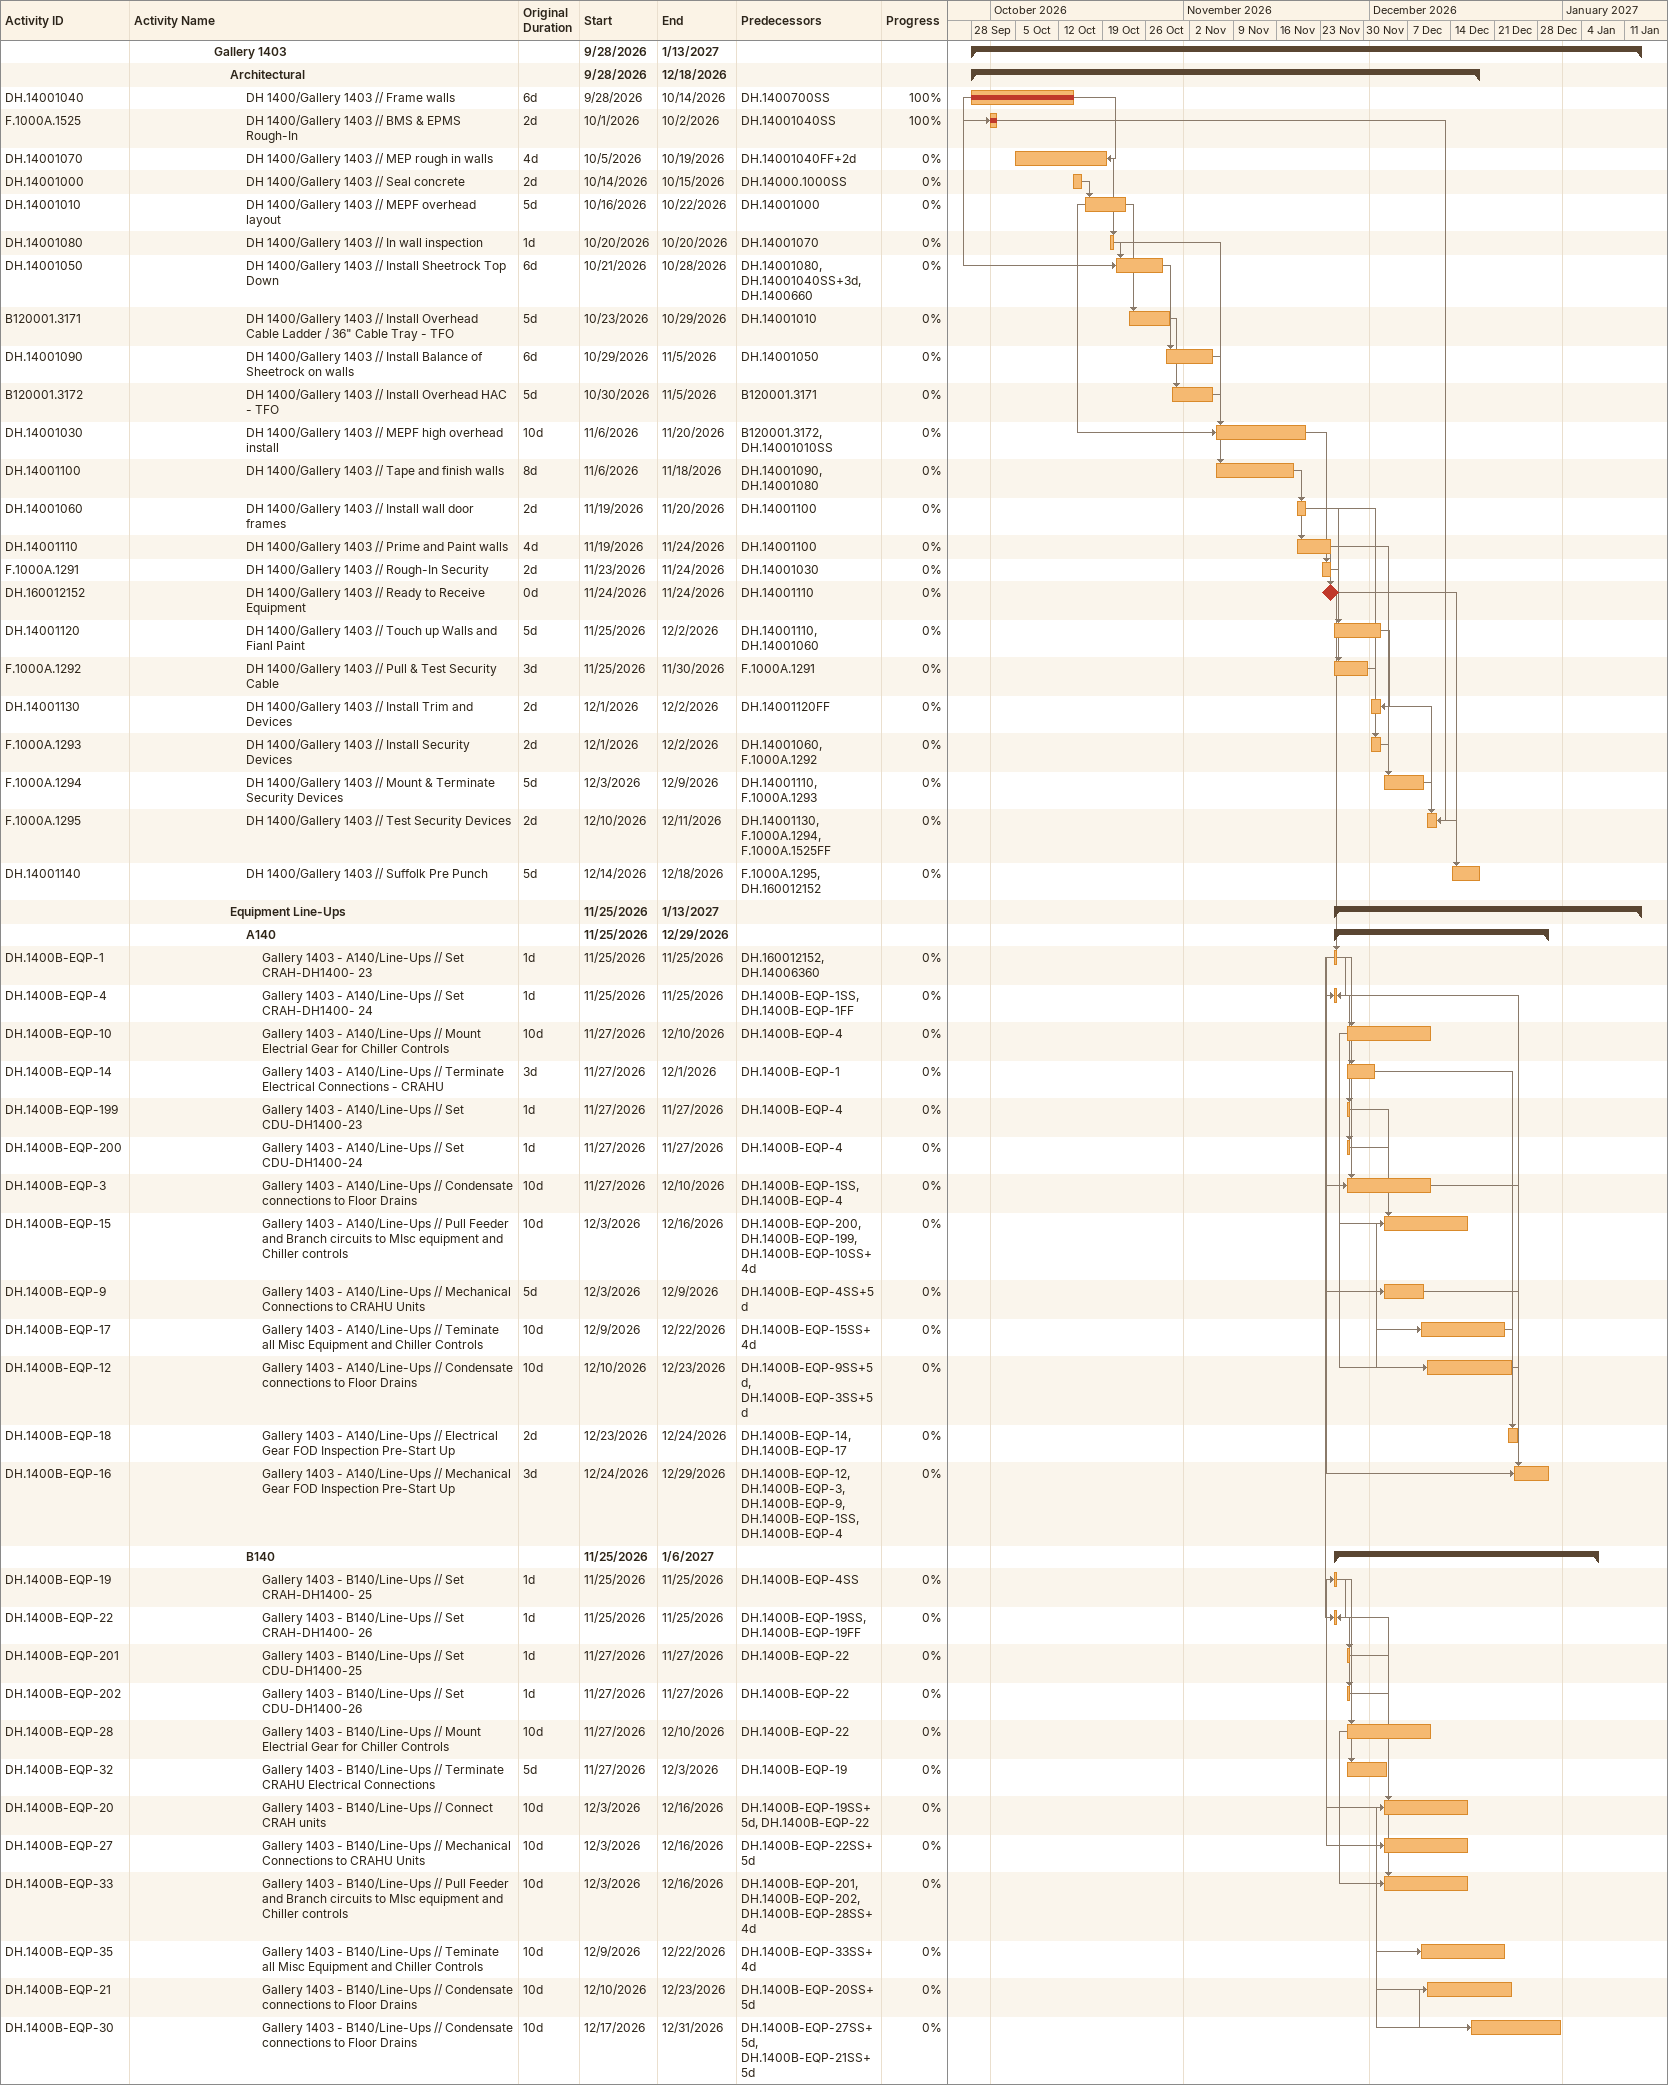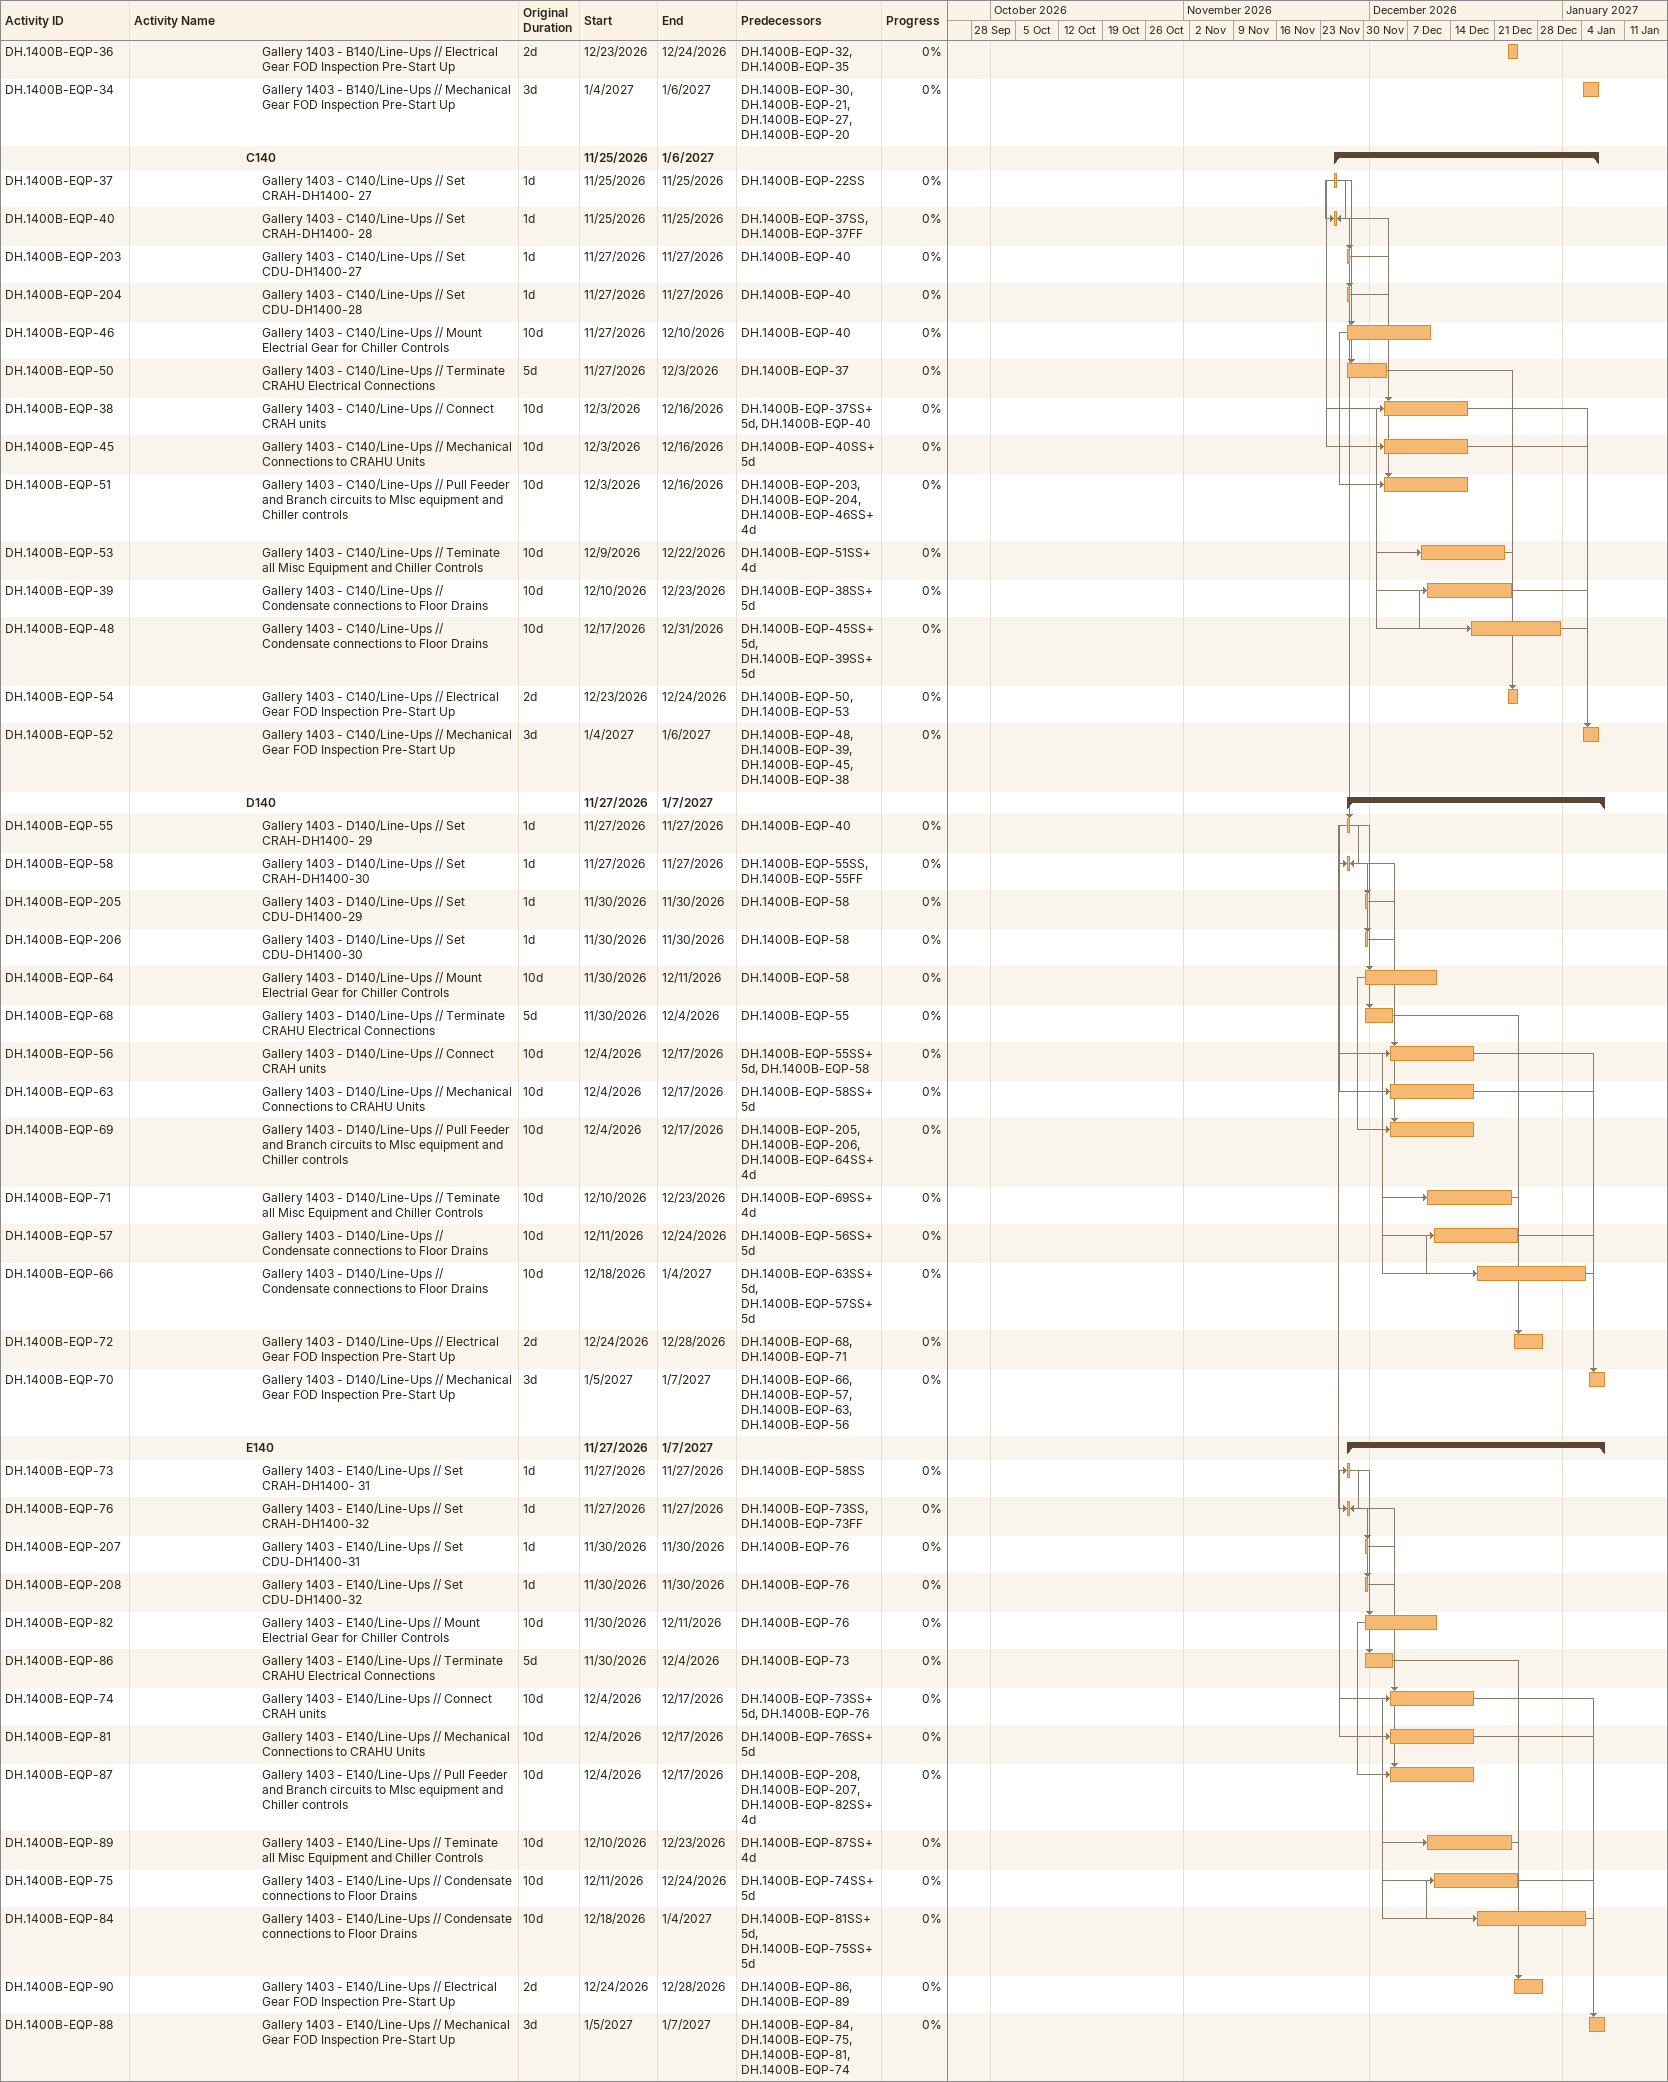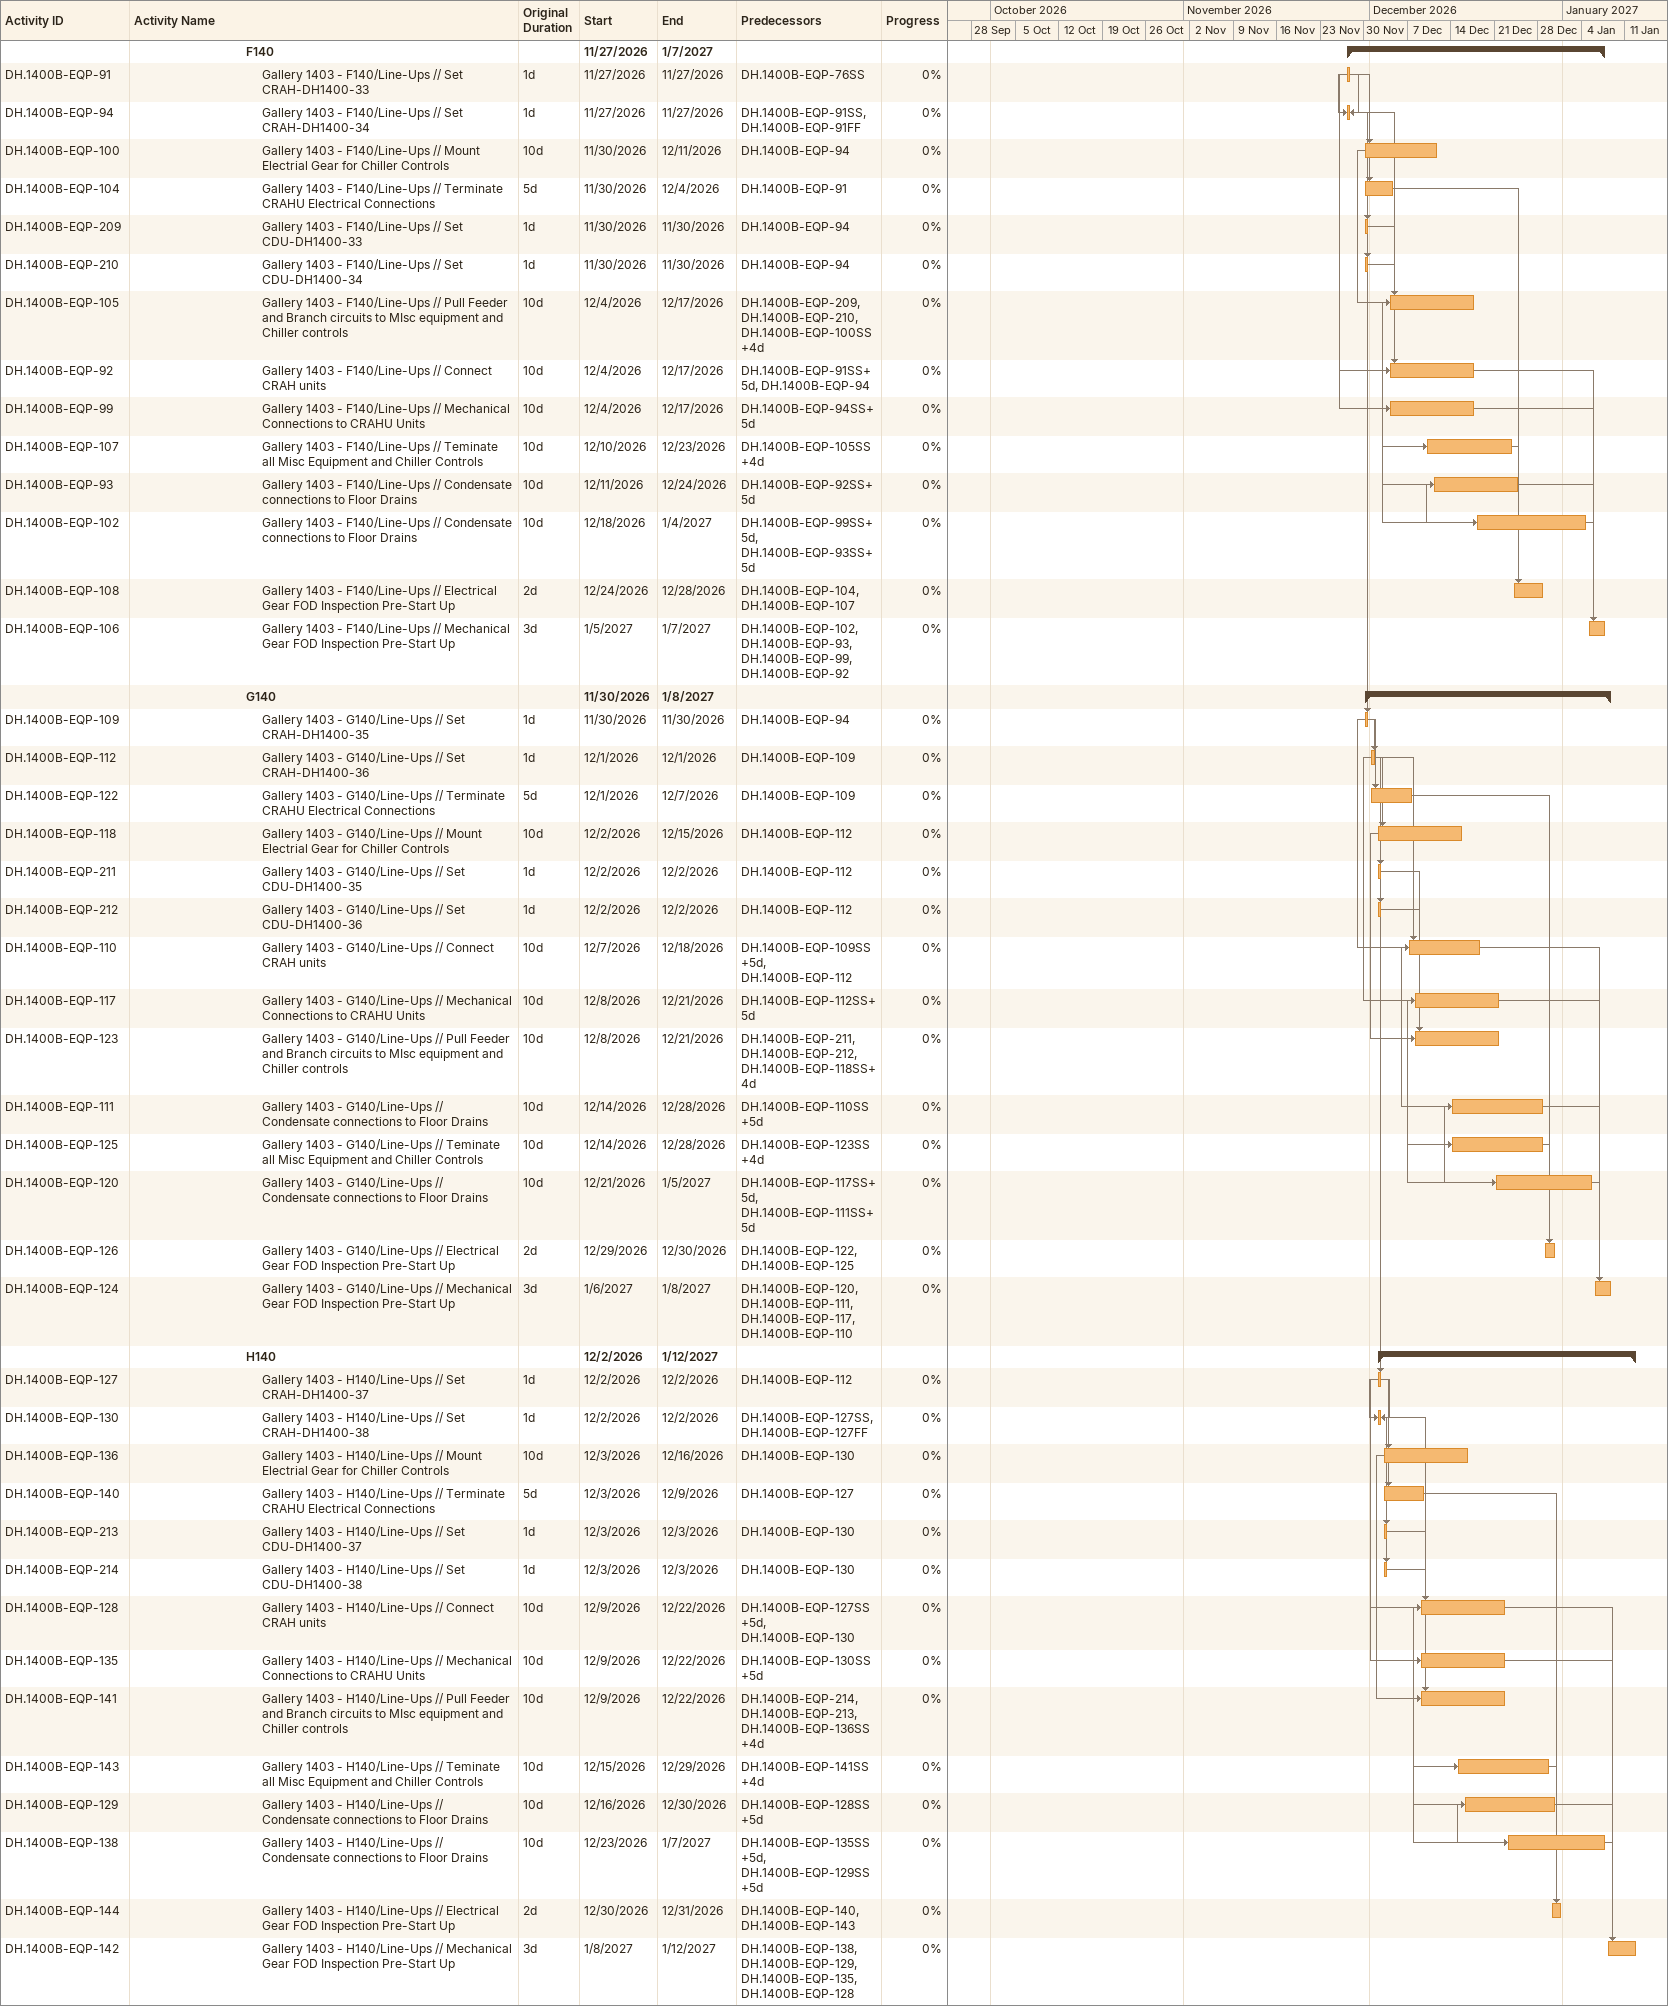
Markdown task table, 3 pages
| ID | Level | Task | Original duration | Start | Finish | Predecessors | % complete |
|---|---|---|---|---|---|---|---|
|  | 6 | **Gallery 1403** |  | 2026-09-28 | 2027-01-13 |  |  |
|  | 7 | **Architectural** |  | 2026-09-28 | 2026-12-18 |  |  |
| DH.14001040 | 8 | DH 1400/Gallery 1403 // Frame walls | 6d | 2026-09-28 | 2026-10-14 | DH.1400700SS | 100 |
| F.1000A.1525 | 8 | DH 1400/Gallery 1403 // BMS & EPMS Rough-In | 2d | 2026-10-01 | 2026-10-02 | DH.14001040SS | 100 |
| DH.14001070 | 8 | DH 1400/Gallery 1403 // MEP rough in walls | 4d | 2026-10-05 | 2026-10-19 | DH.14001040FF+2d | 0 |
| DH.14001000 | 8 | DH 1400/Gallery 1403 // Seal concrete | 2d | 2026-10-14 | 2026-10-15 | DH.14000.1000SS | 0 |
| DH.14001010 | 8 | DH 1400/Gallery 1403 // MEPF overhead layout | 5d | 2026-10-16 | 2026-10-22 | DH.14001000 | 0 |
| DH.14001080 | 8 | DH 1400/Gallery 1403 // In wall inspection | 1d | 2026-10-20 | 2026-10-20 | DH.14001070 | 0 |
| DH.14001050 | 8 | DH 1400/Gallery 1403 // Install Sheetrock Top Down | 6d | 2026-10-21 | 2026-10-28 | DH.14001080, DH.14001040SS+3d, DH.1400660 | 0 |
| B120001.3171 | 8 | DH 1400/Gallery 1403 // Install Overhead Cable Ladder / 36" Cable Tray - TFO | 5d | 2026-10-23 | 2026-10-29 | DH.14001010 | 0 |
| DH.14001090 | 8 | DH 1400/Gallery 1403 // Install Balance of Sheetrock on walls | 6d | 2026-10-29 | 2026-11-05 | DH.14001050 | 0 |
| B120001.3172 | 8 | DH 1400/Gallery 1403 // Install Overhead HAC - TFO | 5d | 2026-10-30 | 2026-11-05 | B120001.3171 | 0 |
| DH.14001030 | 8 | DH 1400/Gallery 1403 // MEPF high overhead install | 10d | 2026-11-06 | 2026-11-20 | B120001.3172, DH.14001010SS | 0 |
| DH.14001100 | 8 | DH 1400/Gallery 1403 // Tape and finish walls | 8d | 2026-11-06 | 2026-11-18 | DH.14001090, DH.14001080 | 0 |
| DH.14001060 | 8 | DH 1400/Gallery 1403 // Install wall door frames | 2d | 2026-11-19 | 2026-11-20 | DH.14001100 | 0 |
| DH.14001110 | 8 | DH 1400/Gallery 1403 // Prime and Paint walls | 4d | 2026-11-19 | 2026-11-24 | DH.14001100 | 0 |
| F.1000A.1291 | 8 | DH 1400/Gallery 1403 // Rough-In Security | 2d | 2026-11-23 | 2026-11-24 | DH.14001030 | 0 |
| DH.160012152 | 8 | DH 1400/Gallery 1403 // Ready to Receive Equipment | 0d | 2026-11-24 | 2026-11-24 | DH.14001110 | 0 |
| DH.14001120 | 8 | DH 1400/Gallery 1403 // Touch up Walls and Fianl Paint | 5d | 2026-11-25 | 2026-12-02 | DH.14001110, DH.14001060 | 0 |
| F.1000A.1292 | 8 | DH 1400/Gallery 1403 // Pull & Test Security Cable | 3d | 2026-11-25 | 2026-11-30 | F.1000A.1291 | 0 |
| DH.14001130 | 8 | DH 1400/Gallery 1403 // Install Trim and Devices | 2d | 2026-12-01 | 2026-12-02 | DH.14001120FF | 0 |
| F.1000A.1293 | 8 | DH 1400/Gallery 1403 // Install Security Devices | 2d | 2026-12-01 | 2026-12-02 | DH.14001060, F.1000A.1292 | 0 |
| F.1000A.1294 | 8 | DH 1400/Gallery 1403 // Mount & Terminate Security Devices | 5d | 2026-12-03 | 2026-12-09 | DH.14001110, F.1000A.1293 | 0 |
| F.1000A.1295 | 8 | DH 1400/Gallery 1403 // Test Security Devices | 2d | 2026-12-10 | 2026-12-11 | DH.14001130, F.1000A.1294, F.1000A.1525FF | 0 |
| DH.14001140 | 8 | DH 1400/Gallery 1403 // Suffolk Pre Punch | 5d | 2026-12-14 | 2026-12-18 | F.1000A.1295, DH.160012152 | 0 |
|  | 7 | **Equipment Line-Ups** |  | 2026-11-25 | 2027-01-13 |  |  |
|  | 8 | **A140** |  | 2026-11-25 | 2026-12-29 |  |  |
| DH.1400B-EQP-1 | 9 | Gallery 1403 - A140/Line-Ups // Set CRAH-DH1400- 23 | 1d | 2026-11-25 | 2026-11-25 | DH.160012152, DH.14006360 | 0 |
| DH.1400B-EQP-4 | 9 | Gallery 1403 - A140/Line-Ups // Set CRAH-DH1400- 24 | 1d | 2026-11-25 | 2026-11-25 | DH.1400B-EQP-1SS, DH.1400B-EQP-1FF | 0 |
| DH.1400B-EQP-10 | 9 | Gallery 1403 - A140/Line-Ups // Mount Electrial Gear for Chiller Controls | 10d | 2026-11-27 | 2026-12-10 | DH.1400B-EQP-4 | 0 |
| DH.1400B-EQP-14 | 9 | Gallery 1403 - A140/Line-Ups // Terminate Electrical Connections - CRAHU | 3d | 2026-11-27 | 2026-12-01 | DH.1400B-EQP-1 | 0 |
| DH.1400B-EQP-199 | 9 | Gallery 1403 - A140/Line-Ups // Set CDU-DH1400-23 | 1d | 2026-11-27 | 2026-11-27 | DH.1400B-EQP-4 | 0 |
| DH.1400B-EQP-200 | 9 | Gallery 1403 - A140/Line-Ups // Set CDU-DH1400-24 | 1d | 2026-11-27 | 2026-11-27 | DH.1400B-EQP-4 | 0 |
| DH.1400B-EQP-3 | 9 | Gallery 1403 - A140/Line-Ups // Condensate connections to Floor Drains | 10d | 2026-11-27 | 2026-12-10 | DH.1400B-EQP-1SS, DH.1400B-EQP-4 | 0 |
| DH.1400B-EQP-15 | 9 | Gallery 1403 - A140/Line-Ups // Pull Feeder and Branch circuits to MIsc equipment and Chiller controls | 10d | 2026-12-03 | 2026-12-16 | DH.1400B-EQP-200, DH.1400B-EQP-199, DH.1400B-EQP-10SS+4d | 0 |
| DH.1400B-EQP-9 | 9 | Gallery 1403 - A140/Line-Ups // Mechanical Connections to CRAHU Units | 5d | 2026-12-03 | 2026-12-09 | DH.1400B-EQP-4SS+5d | 0 |
| DH.1400B-EQP-17 | 9 | Gallery 1403 - A140/Line-Ups // Teminate all Misc Equipment and Chiller Controls | 10d | 2026-12-09 | 2026-12-22 | DH.1400B-EQP-15SS+4d | 0 |
| DH.1400B-EQP-12 | 9 | Gallery 1403 - A140/Line-Ups // Condensate connections to Floor Drains | 10d | 2026-12-10 | 2026-12-23 | DH.1400B-EQP-9SS+5d, DH.1400B-EQP-3SS+5d | 0 |
| DH.1400B-EQP-18 | 9 | Gallery 1403 - A140/Line-Ups // Electrical Gear FOD Inspection Pre-Start Up | 2d | 2026-12-23 | 2026-12-24 | DH.1400B-EQP-14, DH.1400B-EQP-17 | 0 |
| DH.1400B-EQP-16 | 9 | Gallery 1403 - A140/Line-Ups // Mechanical Gear FOD Inspection Pre-Start Up | 3d | 2026-12-24 | 2026-12-29 | DH.1400B-EQP-12, DH.1400B-EQP-3, DH.1400B-EQP-9, DH.1400B-EQP-1SS, DH.1400B-EQP-4 | 0 |
|  | 8 | **B140** |  | 2026-11-25 | 2027-01-06 |  |  |
| DH.1400B-EQP-19 | 9 | Gallery 1403 - B140/Line-Ups // Set CRAH-DH1400- 25 | 1d | 2026-11-25 | 2026-11-25 | DH.1400B-EQP-4SS | 0 |
| DH.1400B-EQP-22 | 9 | Gallery 1403 - B140/Line-Ups // Set CRAH-DH1400- 26 | 1d | 2026-11-25 | 2026-11-25 | DH.1400B-EQP-19SS, DH.1400B-EQP-19FF | 0 |
| DH.1400B-EQP-201 | 9 | Gallery 1403 - B140/Line-Ups // Set CDU-DH1400-25 | 1d | 2026-11-27 | 2026-11-27 | DH.1400B-EQP-22 | 0 |
| DH.1400B-EQP-202 | 9 | Gallery 1403 - B140/Line-Ups // Set CDU-DH1400-26 | 1d | 2026-11-27 | 2026-11-27 | DH.1400B-EQP-22 | 0 |
| DH.1400B-EQP-28 | 9 | Gallery 1403 - B140/Line-Ups // Mount Electrial Gear for Chiller Controls | 10d | 2026-11-27 | 2026-12-10 | DH.1400B-EQP-22 | 0 |
| DH.1400B-EQP-32 | 9 | Gallery 1403 - B140/Line-Ups // Terminate CRAHU Electrical Connections | 5d | 2026-11-27 | 2026-12-03 | DH.1400B-EQP-19 | 0 |
| DH.1400B-EQP-20 | 9 | Gallery 1403 - B140/Line-Ups // Connect CRAH units | 10d | 2026-12-03 | 2026-12-16 | DH.1400B-EQP-19SS+5d, DH.1400B-EQP-22 | 0 |
| DH.1400B-EQP-27 | 9 | Gallery 1403 - B140/Line-Ups // Mechanical Connections to CRAHU Units | 10d | 2026-12-03 | 2026-12-16 | DH.1400B-EQP-22SS+5d | 0 |
| DH.1400B-EQP-33 | 9 | Gallery 1403 - B140/Line-Ups // Pull Feeder and Branch circuits to MIsc equipment and Chiller controls | 10d | 2026-12-03 | 2026-12-16 | DH.1400B-EQP-201, DH.1400B-EQP-202, DH.1400B-EQP-28SS+4d | 0 |
| DH.1400B-EQP-35 | 9 | Gallery 1403 - B140/Line-Ups // Teminate all Misc Equipment and Chiller Controls | 10d | 2026-12-09 | 2026-12-22 | DH.1400B-EQP-33SS+4d | 0 |
| DH.1400B-EQP-21 | 9 | Gallery 1403 - B140/Line-Ups // Condensate connections to Floor Drains | 10d | 2026-12-10 | 2026-12-23 | DH.1400B-EQP-20SS+5d | 0 |
| DH.1400B-EQP-30 | 9 | Gallery 1403 - B140/Line-Ups // Condensate connections to Floor Drains | 10d | 2026-12-17 | 2026-12-31 | DH.1400B-EQP-27SS+5d, DH.1400B-EQP-21SS+5d | 0 |
| DH.1400B-EQP-36 | 9 | Gallery 1403 - B140/Line-Ups // Electrical Gear FOD Inspection Pre-Start Up | 2d | 2026-12-23 | 2026-12-24 | DH.1400B-EQP-32, DH.1400B-EQP-35 | 0 |
| DH.1400B-EQP-34 | 9 | Gallery 1403 - B140/Line-Ups // Mechanical Gear FOD Inspection Pre-Start Up | 3d | 2027-01-04 | 2027-01-06 | DH.1400B-EQP-30, DH.1400B-EQP-21, DH.1400B-EQP-27, DH.1400B-EQP-20 | 0 |
|  | 8 | **C140** |  | 2026-11-25 | 2027-01-06 |  |  |
| DH.1400B-EQP-37 | 9 | Gallery 1403 - C140/Line-Ups // Set CRAH-DH1400- 27 | 1d | 2026-11-25 | 2026-11-25 | DH.1400B-EQP-22SS | 0 |
| DH.1400B-EQP-40 | 9 | Gallery 1403 - C140/Line-Ups // Set CRAH-DH1400- 28 | 1d | 2026-11-25 | 2026-11-25 | DH.1400B-EQP-37SS, DH.1400B-EQP-37FF | 0 |
| DH.1400B-EQP-203 | 9 | Gallery 1403 - C140/Line-Ups // Set CDU-DH1400-27 | 1d | 2026-11-27 | 2026-11-27 | DH.1400B-EQP-40 | 0 |
| DH.1400B-EQP-204 | 9 | Gallery 1403 - C140/Line-Ups // Set CDU-DH1400-28 | 1d | 2026-11-27 | 2026-11-27 | DH.1400B-EQP-40 | 0 |
| DH.1400B-EQP-46 | 9 | Gallery 1403 - C140/Line-Ups // Mount Electrial Gear for Chiller Controls | 10d | 2026-11-27 | 2026-12-10 | DH.1400B-EQP-40 | 0 |
| DH.1400B-EQP-50 | 9 | Gallery 1403 - C140/Line-Ups // Terminate CRAHU Electrical Connections | 5d | 2026-11-27 | 2026-12-03 | DH.1400B-EQP-37 | 0 |
| DH.1400B-EQP-38 | 9 | Gallery 1403 - C140/Line-Ups // Connect CRAH units | 10d | 2026-12-03 | 2026-12-16 | DH.1400B-EQP-37SS+5d, DH.1400B-EQP-40 | 0 |
| DH.1400B-EQP-45 | 9 | Gallery 1403 - C140/Line-Ups // Mechanical Connections to CRAHU Units | 10d | 2026-12-03 | 2026-12-16 | DH.1400B-EQP-40SS+5d | 0 |
| DH.1400B-EQP-51 | 9 | Gallery 1403 - C140/Line-Ups // Pull Feeder and Branch circuits to MIsc equipment and Chiller controls | 10d | 2026-12-03 | 2026-12-16 | DH.1400B-EQP-203, DH.1400B-EQP-204, DH.1400B-EQP-46SS+4d | 0 |
| DH.1400B-EQP-53 | 9 | Gallery 1403 - C140/Line-Ups // Teminate all Misc Equipment and Chiller Controls | 10d | 2026-12-09 | 2026-12-22 | DH.1400B-EQP-51SS+4d | 0 |
| DH.1400B-EQP-39 | 9 | Gallery 1403 - C140/Line-Ups // Condensate connections to Floor Drains | 10d | 2026-12-10 | 2026-12-23 | DH.1400B-EQP-38SS+5d | 0 |
| DH.1400B-EQP-48 | 9 | Gallery 1403 - C140/Line-Ups // Condensate connections to Floor Drains | 10d | 2026-12-17 | 2026-12-31 | DH.1400B-EQP-45SS+5d, DH.1400B-EQP-39SS+5d | 0 |
| DH.1400B-EQP-54 | 9 | Gallery 1403 - C140/Line-Ups // Electrical Gear FOD Inspection Pre-Start Up | 2d | 2026-12-23 | 2026-12-24 | DH.1400B-EQP-50, DH.1400B-EQP-53 | 0 |
| DH.1400B-EQP-52 | 9 | Gallery 1403 - C140/Line-Ups // Mechanical Gear FOD Inspection Pre-Start Up | 3d | 2027-01-04 | 2027-01-06 | DH.1400B-EQP-48, DH.1400B-EQP-39, DH.1400B-EQP-45, DH.1400B-EQP-38 | 0 |
|  | 8 | **D140** |  | 2026-11-27 | 2027-01-07 |  |  |
| DH.1400B-EQP-55 | 9 | Gallery 1403 - D140/Line-Ups // Set CRAH-DH1400- 29 | 1d | 2026-11-27 | 2026-11-27 | DH.1400B-EQP-40 | 0 |
| DH.1400B-EQP-58 | 9 | Gallery 1403 - D140/Line-Ups // Set CRAH-DH1400-30 | 1d | 2026-11-27 | 2026-11-27 | DH.1400B-EQP-55SS, DH.1400B-EQP-55FF | 0 |
| DH.1400B-EQP-205 | 9 | Gallery 1403 - D140/Line-Ups // Set CDU-DH1400-29 | 1d | 2026-11-30 | 2026-11-30 | DH.1400B-EQP-58 | 0 |
| DH.1400B-EQP-206 | 9 | Gallery 1403 - D140/Line-Ups // Set CDU-DH1400-30 | 1d | 2026-11-30 | 2026-11-30 | DH.1400B-EQP-58 | 0 |
| DH.1400B-EQP-64 | 9 | Gallery 1403 - D140/Line-Ups // Mount Electrial Gear for Chiller Controls | 10d | 2026-11-30 | 2026-12-11 | DH.1400B-EQP-58 | 0 |
| DH.1400B-EQP-68 | 9 | Gallery 1403 - D140/Line-Ups // Terminate CRAHU Electrical Connections | 5d | 2026-11-30 | 2026-12-04 | DH.1400B-EQP-55 | 0 |
| DH.1400B-EQP-56 | 9 | Gallery 1403 - D140/Line-Ups // Connect CRAH units | 10d | 2026-12-04 | 2026-12-17 | DH.1400B-EQP-55SS+5d, DH.1400B-EQP-58 | 0 |
| DH.1400B-EQP-63 | 9 | Gallery 1403 - D140/Line-Ups // Mechanical Connections to CRAHU Units | 10d | 2026-12-04 | 2026-12-17 | DH.1400B-EQP-58SS+5d | 0 |
| DH.1400B-EQP-69 | 9 | Gallery 1403 - D140/Line-Ups // Pull Feeder and Branch circuits to MIsc equipment and Chiller controls | 10d | 2026-12-04 | 2026-12-17 | DH.1400B-EQP-205, DH.1400B-EQP-206, DH.1400B-EQP-64SS+4d | 0 |
| DH.1400B-EQP-71 | 9 | Gallery 1403 - D140/Line-Ups // Teminate all Misc Equipment and Chiller Controls | 10d | 2026-12-10 | 2026-12-23 | DH.1400B-EQP-69SS+4d | 0 |
| DH.1400B-EQP-57 | 9 | Gallery 1403 - D140/Line-Ups // Condensate connections to Floor Drains | 10d | 2026-12-11 | 2026-12-24 | DH.1400B-EQP-56SS+5d | 0 |
| DH.1400B-EQP-66 | 9 | Gallery 1403 - D140/Line-Ups // Condensate connections to Floor Drains | 10d | 2026-12-18 | 2027-01-04 | DH.1400B-EQP-63SS+5d, DH.1400B-EQP-57SS+5d | 0 |
| DH.1400B-EQP-72 | 9 | Gallery 1403 - D140/Line-Ups // Electrical Gear FOD Inspection Pre-Start Up | 2d | 2026-12-24 | 2026-12-28 | DH.1400B-EQP-68, DH.1400B-EQP-71 | 0 |
| DH.1400B-EQP-70 | 9 | Gallery 1403 - D140/Line-Ups // Mechanical Gear FOD Inspection Pre-Start Up | 3d | 2027-01-05 | 2027-01-07 | DH.1400B-EQP-66, DH.1400B-EQP-57, DH.1400B-EQP-63, DH.1400B-EQP-56 | 0 |
|  | 8 | **E140** |  | 2026-11-27 | 2027-01-07 |  |  |
| DH.1400B-EQP-73 | 9 | Gallery 1403 - E140/Line-Ups // Set CRAH-DH1400- 31 | 1d | 2026-11-27 | 2026-11-27 | DH.1400B-EQP-58SS | 0 |
| DH.1400B-EQP-76 | 9 | Gallery 1403 - E140/Line-Ups // Set CRAH-DH1400-32 | 1d | 2026-11-27 | 2026-11-27 | DH.1400B-EQP-73SS, DH.1400B-EQP-73FF | 0 |
| DH.1400B-EQP-207 | 9 | Gallery 1403 - E140/Line-Ups // Set CDU-DH1400-31 | 1d | 2026-11-30 | 2026-11-30 | DH.1400B-EQP-76 | 0 |
| DH.1400B-EQP-208 | 9 | Gallery 1403 - E140/Line-Ups // Set CDU-DH1400-32 | 1d | 2026-11-30 | 2026-11-30 | DH.1400B-EQP-76 | 0 |
| DH.1400B-EQP-82 | 9 | Gallery 1403 - E140/Line-Ups // Mount Electrial Gear for Chiller Controls | 10d | 2026-11-30 | 2026-12-11 | DH.1400B-EQP-76 | 0 |
| DH.1400B-EQP-86 | 9 | Gallery 1403 - E140/Line-Ups // Terminate CRAHU Electrical Connections | 5d | 2026-11-30 | 2026-12-04 | DH.1400B-EQP-73 | 0 |
| DH.1400B-EQP-74 | 9 | Gallery 1403 - E140/Line-Ups // Connect CRAH units | 10d | 2026-12-04 | 2026-12-17 | DH.1400B-EQP-73SS+5d, DH.1400B-EQP-76 | 0 |
| DH.1400B-EQP-81 | 9 | Gallery 1403 - E140/Line-Ups // Mechanical Connections to CRAHU Units | 10d | 2026-12-04 | 2026-12-17 | DH.1400B-EQP-76SS+5d | 0 |
| DH.1400B-EQP-87 | 9 | Gallery 1403 - E140/Line-Ups // Pull Feeder and Branch circuits to MIsc equipment and Chiller controls | 10d | 2026-12-04 | 2026-12-17 | DH.1400B-EQP-208, DH.1400B-EQP-207, DH.1400B-EQP-82SS+4d | 0 |
| DH.1400B-EQP-89 | 9 | Gallery 1403 - E140/Line-Ups // Teminate all Misc Equipment and Chiller Controls | 10d | 2026-12-10 | 2026-12-23 | DH.1400B-EQP-87SS+4d | 0 |
| DH.1400B-EQP-75 | 9 | Gallery 1403 - E140/Line-Ups // Condensate connections to Floor Drains | 10d | 2026-12-11 | 2026-12-24 | DH.1400B-EQP-74SS+5d | 0 |
| DH.1400B-EQP-84 | 9 | Gallery 1403 - E140/Line-Ups // Condensate connections to Floor Drains | 10d | 2026-12-18 | 2027-01-04 | DH.1400B-EQP-81SS+5d, DH.1400B-EQP-75SS+5d | 0 |
| DH.1400B-EQP-90 | 9 | Gallery 1403 - E140/Line-Ups // Electrical Gear FOD Inspection Pre-Start Up | 2d | 2026-12-24 | 2026-12-28 | DH.1400B-EQP-86, DH.1400B-EQP-89 | 0 |
| DH.1400B-EQP-88 | 9 | Gallery 1403 - E140/Line-Ups // Mechanical Gear FOD Inspection Pre-Start Up | 3d | 2027-01-05 | 2027-01-07 | DH.1400B-EQP-84, DH.1400B-EQP-75, DH.1400B-EQP-81, DH.1400B-EQP-74 | 0 |
|  | 8 | **F140** |  | 2026-11-27 | 2027-01-07 |  |  |
| DH.1400B-EQP-91 | 9 | Gallery 1403 - F140/Line-Ups // Set CRAH-DH1400-33 | 1d | 2026-11-27 | 2026-11-27 | DH.1400B-EQP-76SS | 0 |
| DH.1400B-EQP-94 | 9 | Gallery 1403 - F140/Line-Ups // Set CRAH-DH1400-34 | 1d | 2026-11-27 | 2026-11-27 | DH.1400B-EQP-91SS, DH.1400B-EQP-91FF | 0 |
| DH.1400B-EQP-100 | 9 | Gallery 1403 - F140/Line-Ups // Mount Electrial Gear for Chiller Controls | 10d | 2026-11-30 | 2026-12-11 | DH.1400B-EQP-94 | 0 |
| DH.1400B-EQP-104 | 9 | Gallery 1403 - F140/Line-Ups // Terminate CRAHU Electrical Connections | 5d | 2026-11-30 | 2026-12-04 | DH.1400B-EQP-91 | 0 |
| DH.1400B-EQP-209 | 9 | Gallery 1403 - F140/Line-Ups // Set CDU-DH1400-33 | 1d | 2026-11-30 | 2026-11-30 | DH.1400B-EQP-94 | 0 |
| DH.1400B-EQP-210 | 9 | Gallery 1403 - F140/Line-Ups // Set CDU-DH1400-34 | 1d | 2026-11-30 | 2026-11-30 | DH.1400B-EQP-94 | 0 |
| DH.1400B-EQP-105 | 9 | Gallery 1403 - F140/Line-Ups // Pull Feeder and Branch circuits to MIsc equipment and Chiller controls | 10d | 2026-12-04 | 2026-12-17 | DH.1400B-EQP-209, DH.1400B-EQP-210, DH.1400B-EQP-100SS+4d | 0 |
| DH.1400B-EQP-92 | 9 | Gallery 1403 - F140/Line-Ups // Connect CRAH units | 10d | 2026-12-04 | 2026-12-17 | DH.1400B-EQP-91SS+5d, DH.1400B-EQP-94 | 0 |
| DH.1400B-EQP-99 | 9 | Gallery 1403 - F140/Line-Ups // Mechanical Connections to CRAHU Units | 10d | 2026-12-04 | 2026-12-17 | DH.1400B-EQP-94SS+5d | 0 |
| DH.1400B-EQP-107 | 9 | Gallery 1403 - F140/Line-Ups // Teminate all Misc Equipment and Chiller Controls | 10d | 2026-12-10 | 2026-12-23 | DH.1400B-EQP-105SS+4d | 0 |
| DH.1400B-EQP-93 | 9 | Gallery 1403 - F140/Line-Ups // Condensate connections to Floor Drains | 10d | 2026-12-11 | 2026-12-24 | DH.1400B-EQP-92SS+5d | 0 |
| DH.1400B-EQP-102 | 9 | Gallery 1403 - F140/Line-Ups // Condensate connections to Floor Drains | 10d | 2026-12-18 | 2027-01-04 | DH.1400B-EQP-99SS+5d, DH.1400B-EQP-93SS+5d | 0 |
| DH.1400B-EQP-108 | 9 | Gallery 1403 - F140/Line-Ups // Electrical Gear FOD Inspection Pre-Start Up | 2d | 2026-12-24 | 2026-12-28 | DH.1400B-EQP-104, DH.1400B-EQP-107 | 0 |
| DH.1400B-EQP-106 | 9 | Gallery 1403 - F140/Line-Ups // Mechanical Gear FOD Inspection Pre-Start Up | 3d | 2027-01-05 | 2027-01-07 | DH.1400B-EQP-102, DH.1400B-EQP-93, DH.1400B-EQP-99, DH.1400B-EQP-92 | 0 |
|  | 8 | **G140** |  | 2026-11-30 | 2027-01-08 |  |  |
| DH.1400B-EQP-109 | 9 | Gallery 1403 - G140/Line-Ups // Set CRAH-DH1400-35 | 1d | 2026-11-30 | 2026-11-30 | DH.1400B-EQP-94 | 0 |
| DH.1400B-EQP-112 | 9 | Gallery 1403 - G140/Line-Ups // Set CRAH-DH1400-36 | 1d | 2026-12-01 | 2026-12-01 | DH.1400B-EQP-109 | 0 |
| DH.1400B-EQP-122 | 9 | Gallery 1403 - G140/Line-Ups // Terminate CRAHU Electrical Connections | 5d | 2026-12-01 | 2026-12-07 | DH.1400B-EQP-109 | 0 |
| DH.1400B-EQP-118 | 9 | Gallery 1403 - G140/Line-Ups // Mount Electrial Gear for Chiller Controls | 10d | 2026-12-02 | 2026-12-15 | DH.1400B-EQP-112 | 0 |
| DH.1400B-EQP-211 | 9 | Gallery 1403 - G140/Line-Ups // Set CDU-DH1400-35 | 1d | 2026-12-02 | 2026-12-02 | DH.1400B-EQP-112 | 0 |
| DH.1400B-EQP-212 | 9 | Gallery 1403 - G140/Line-Ups // Set CDU-DH1400-36 | 1d | 2026-12-02 | 2026-12-02 | DH.1400B-EQP-112 | 0 |
| DH.1400B-EQP-110 | 9 | Gallery 1403 - G140/Line-Ups // Connect CRAH units | 10d | 2026-12-07 | 2026-12-18 | DH.1400B-EQP-109SS+5d, DH.1400B-EQP-112 | 0 |
| DH.1400B-EQP-117 | 9 | Gallery 1403 - G140/Line-Ups // Mechanical Connections to CRAHU Units | 10d | 2026-12-08 | 2026-12-21 | DH.1400B-EQP-112SS+5d | 0 |
| DH.1400B-EQP-123 | 9 | Gallery 1403 - G140/Line-Ups // Pull Feeder and Branch circuits to MIsc equipment and Chiller controls | 10d | 2026-12-08 | 2026-12-21 | DH.1400B-EQP-211, DH.1400B-EQP-212, DH.1400B-EQP-118SS+4d | 0 |
| DH.1400B-EQP-111 | 9 | Gallery 1403 - G140/Line-Ups // Condensate connections to Floor Drains | 10d | 2026-12-14 | 2026-12-28 | DH.1400B-EQP-110SS+5d | 0 |
| DH.1400B-EQP-125 | 9 | Gallery 1403 - G140/Line-Ups // Teminate all Misc Equipment and Chiller Controls | 10d | 2026-12-14 | 2026-12-28 | DH.1400B-EQP-123SS+4d | 0 |
| DH.1400B-EQP-120 | 9 | Gallery 1403 - G140/Line-Ups // Condensate connections to Floor Drains | 10d | 2026-12-21 | 2027-01-05 | DH.1400B-EQP-117SS+5d, DH.1400B-EQP-111SS+5d | 0 |
| DH.1400B-EQP-126 | 9 | Gallery 1403 - G140/Line-Ups // Electrical Gear FOD Inspection Pre-Start Up | 2d | 2026-12-29 | 2026-12-30 | DH.1400B-EQP-122, DH.1400B-EQP-125 | 0 |
| DH.1400B-EQP-124 | 9 | Gallery 1403 - G140/Line-Ups // Mechanical Gear FOD Inspection Pre-Start Up | 3d | 2027-01-06 | 2027-01-08 | DH.1400B-EQP-120, DH.1400B-EQP-111, DH.1400B-EQP-117, DH.1400B-EQP-110 | 0 |
|  | 8 | **H140** |  | 2026-12-02 | 2027-01-12 |  |  |
| DH.1400B-EQP-127 | 9 | Gallery 1403 - H140/Line-Ups // Set CRAH-DH1400-37 | 1d | 2026-12-02 | 2026-12-02 | DH.1400B-EQP-112 | 0 |
| DH.1400B-EQP-130 | 9 | Gallery 1403 - H140/Line-Ups // Set CRAH-DH1400-38 | 1d | 2026-12-02 | 2026-12-02 | DH.1400B-EQP-127SS, DH.1400B-EQP-127FF | 0 |
| DH.1400B-EQP-136 | 9 | Gallery 1403 - H140/Line-Ups // Mount Electrial Gear for Chiller Controls | 10d | 2026-12-03 | 2026-12-16 | DH.1400B-EQP-130 | 0 |
| DH.1400B-EQP-140 | 9 | Gallery 1403 - H140/Line-Ups // Terminate CRAHU Electrical Connections | 5d | 2026-12-03 | 2026-12-09 | DH.1400B-EQP-127 | 0 |
| DH.1400B-EQP-213 | 9 | Gallery 1403 - H140/Line-Ups // Set CDU-DH1400-37 | 1d | 2026-12-03 | 2026-12-03 | DH.1400B-EQP-130 | 0 |
| DH.1400B-EQP-214 | 9 | Gallery 1403 - H140/Line-Ups // Set CDU-DH1400-38 | 1d | 2026-12-03 | 2026-12-03 | DH.1400B-EQP-130 | 0 |
| DH.1400B-EQP-128 | 9 | Gallery 1403 - H140/Line-Ups // Connect CRAH units | 10d | 2026-12-09 | 2026-12-22 | DH.1400B-EQP-127SS+5d, DH.1400B-EQP-130 | 0 |
| DH.1400B-EQP-135 | 9 | Gallery 1403 - H140/Line-Ups // Mechanical Connections to CRAHU Units | 10d | 2026-12-09 | 2026-12-22 | DH.1400B-EQP-130SS+5d | 0 |
| DH.1400B-EQP-141 | 9 | Gallery 1403 - H140/Line-Ups // Pull Feeder and Branch circuits to MIsc equipment and Chiller controls | 10d | 2026-12-09 | 2026-12-22 | DH.1400B-EQP-214, DH.1400B-EQP-213, DH.1400B-EQP-136SS+4d | 0 |
| DH.1400B-EQP-143 | 9 | Gallery 1403 - H140/Line-Ups // Teminate all Misc Equipment and Chiller Controls | 10d | 2026-12-15 | 2026-12-29 | DH.1400B-EQP-141SS+4d | 0 |
| DH.1400B-EQP-129 | 9 | Gallery 1403 - H140/Line-Ups // Condensate connections to Floor Drains | 10d | 2026-12-16 | 2026-12-30 | DH.1400B-EQP-128SS+5d | 0 |
| DH.1400B-EQP-138 | 9 | Gallery 1403 - H140/Line-Ups // Condensate connections to Floor Drains | 10d | 2026-12-23 | 2027-01-07 | DH.1400B-EQP-135SS+5d, DH.1400B-EQP-129SS+5d | 0 |
| DH.1400B-EQP-144 | 9 | Gallery 1403 - H140/Line-Ups // Electrical Gear FOD Inspection Pre-Start Up | 2d | 2026-12-30 | 2026-12-31 | DH.1400B-EQP-140, DH.1400B-EQP-143 | 0 |
| DH.1400B-EQP-142 | 9 | Gallery 1403 - H140/Line-Ups // Mechanical Gear FOD Inspection Pre-Start Up | 3d | 2027-01-08 | 2027-01-12 | DH.1400B-EQP-138, DH.1400B-EQP-129, DH.1400B-EQP-135, DH.1400B-EQP-128 | 0 |
